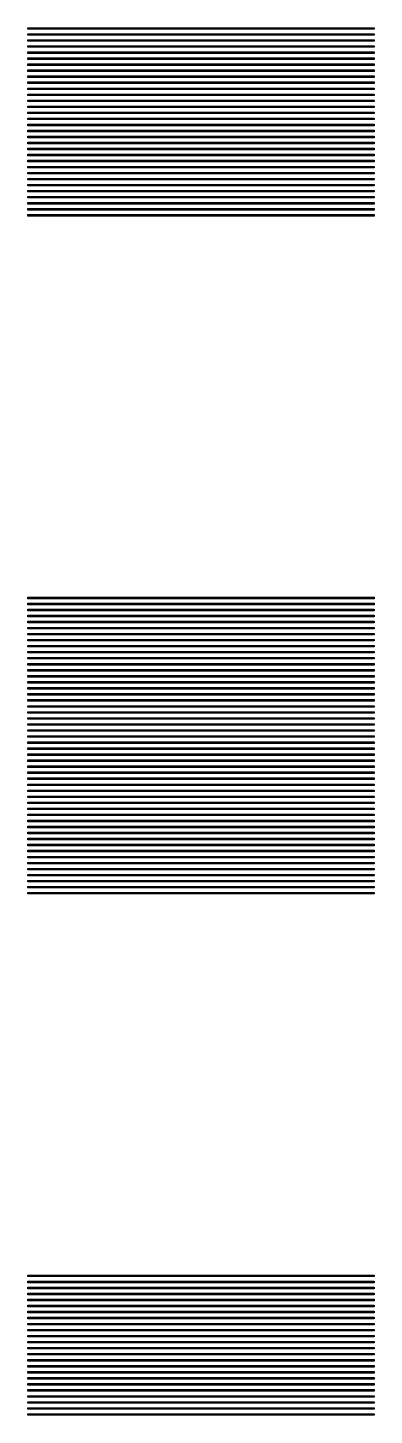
# Model space of a CAD drawing. Extents: x 40 to 187, y -3 to 150.
# Drawn here: x 95.46 to 97.81, y 25.37 to 34.78 of the extents above; entities that cross this region are included whole.
import ezdxf

# ---------------------------------------------------------------- set-up
doc = ezdxf.new("R2010")
doc.units = 0

msp = doc.modelspace()

# ---------------------------------------------------------------- linework, layer by layer
for p, q in [((95.4597, 34.7735), (95.4597, 34.7837)), ((95.4597, 34.7837), (97.8117, 34.7837)), ((97.8117, 34.7735), (95.4597, 34.7735)), ((97.8117, 34.7837), (97.8117, 34.7735)), ((95.4597, 34.7326), (95.4597, 34.7428)), ((95.4597, 34.7428), (97.8117, 34.7428)), ((97.8117, 34.7326), (95.4597, 34.7326)), ((95.4597, 34.6917), (95.4597, 34.7019)), ((95.4597, 34.7019), (97.8117, 34.7019)), ((97.8117, 34.6917), (95.4597, 34.6917)), ((95.4597, 34.6508), (95.4597, 34.661)), ((95.4597, 34.661), (97.8117, 34.661)), ((97.8117, 34.7428), (97.8117, 34.7326)), ((97.8117, 34.7019), (97.8117, 34.6917)), ((97.8117, 34.661), (97.8117, 34.6508)), ((97.8117, 34.6508), (95.4597, 34.6508)), ((95.4597, 34.6099), (95.4597, 34.6201)), ((95.4597, 34.6201), (97.8117, 34.6201)), ((97.8117, 34.6099), (95.4597, 34.6099)), ((95.4597, 34.569), (95.4597, 34.5792)), ((95.4597, 34.5792), (97.8117, 34.5792)), ((97.8117, 34.569), (95.4597, 34.569)), ((97.8117, 34.6201), (97.8117, 34.6099)), ((97.8117, 34.5792), (97.8117, 34.569)), ((95.4597, 34.5281), (95.4597, 34.5383)), ((95.4597, 34.5383), (97.8117, 34.5383)), ((97.8117, 34.5281), (95.4597, 34.5281)), ((95.4597, 34.4872), (95.4597, 34.4974)), ((95.4597, 34.4974), (97.8117, 34.4974)), ((97.8117, 34.4872), (95.4597, 34.4872)), ((97.8117, 34.5383), (97.8117, 34.5281)), ((97.8117, 34.4974), (97.8117, 34.4872)), ((95.4597, 34.4463), (95.4597, 34.4565)), ((95.4597, 34.4565), (97.8117, 34.4565)), ((97.8117, 34.4463), (95.4597, 34.4463)), ((95.4597, 34.4054), (95.4597, 34.4156)), ((95.4597, 34.4156), (97.8117, 34.4156)), ((97.8117, 34.4054), (95.4597, 34.4054)), ((97.8117, 34.4565), (97.8117, 34.4463)), ((97.8117, 34.4156), (97.8117, 34.4054)), ((95.4597, 34.3645), (95.4597, 34.3747)), ((95.4597, 34.3747), (97.8117, 34.3747)), ((97.8117, 34.3645), (95.4597, 34.3645)), ((95.4597, 34.3236), (95.4597, 34.3338)), ((95.4597, 34.3338), (97.8117, 34.3338)), ((97.8117, 34.3236), (95.4597, 34.3236)), ((95.4597, 34.2827), (95.4597, 34.2929)), ((95.4597, 34.2929), (97.8117, 34.2929)), ((97.8117, 34.2827), (95.4597, 34.2827)), ((97.8117, 34.3747), (97.8117, 34.3645)), ((97.8117, 34.3338), (97.8117, 34.3236)), ((97.8117, 34.2929), (97.8117, 34.2827)), ((95.4597, 34.2418), (95.4597, 34.252)), ((95.4597, 34.252), (97.8117, 34.252)), ((97.8117, 34.2418), (95.4597, 34.2418)), ((95.4597, 34.2009), (95.4597, 34.2111)), ((95.4597, 34.2111), (97.8117, 34.2111)), ((97.8117, 34.2009), (95.4597, 34.2009)), ((97.8117, 34.252), (97.8117, 34.2418)), ((97.8117, 34.2111), (97.8117, 34.2009)), ((95.4597, 34.16), (95.4597, 34.1702)), ((95.4597, 34.1702), (97.8117, 34.1702)), ((97.8117, 34.16), (95.4597, 34.16)), ((95.4597, 34.119), (95.4597, 34.1293)), ((95.4597, 34.1293), (97.8117, 34.1293)), ((97.8117, 34.119), (95.4597, 34.119)), ((97.8117, 34.1702), (97.8117, 34.16)), ((97.8117, 34.1293), (97.8117, 34.119)), ((95.4597, 34.0782), (95.4597, 34.0884)), ((95.4597, 34.0884), (97.8117, 34.0884)), ((97.8117, 34.0782), (95.4597, 34.0782)), ((95.4597, 34.0372), (95.4597, 34.0475)), ((95.4597, 34.0475), (97.8117, 34.0475)), ((97.8117, 34.0372), (95.4597, 34.0372)), ((95.4597, 33.9963), (95.4597, 34.0066)), ((95.4597, 34.0066), (97.8117, 34.0066)), ((97.8117, 34.0884), (97.8117, 34.0782)), ((97.8117, 34.0475), (97.8117, 34.0372)), ((97.8117, 34.0066), (97.8117, 33.9963)), ((97.8117, 33.9963), (95.4597, 33.9963)), ((95.4597, 33.9554), (95.4597, 33.9657)), ((95.4597, 33.9657), (97.8117, 33.9657)), ((97.8117, 33.9554), (95.4597, 33.9554)), ((95.4597, 33.9145), (95.4597, 33.9247)), ((95.4597, 33.9247), (97.8117, 33.9247)), ((97.8117, 33.9145), (95.4597, 33.9145)), ((97.8117, 33.9657), (97.8117, 33.9554)), ((97.8117, 33.9247), (97.8117, 33.9145)), ((95.4597, 33.8736), (95.4597, 33.8839)), ((95.4597, 33.8839), (97.8117, 33.8839)), ((97.8117, 33.8736), (95.4597, 33.8736)), ((95.4597, 33.8327), (95.4597, 33.8429)), ((95.4597, 33.8429), (97.8117, 33.8429)), ((97.8117, 33.8327), (95.4597, 33.8327)), ((97.8117, 33.8839), (97.8117, 33.8736)), ((97.8117, 33.8429), (97.8117, 33.8327)), ((95.4597, 33.7918), (95.4597, 33.802)), ((95.4597, 33.802), (97.8117, 33.802)), ((97.8117, 33.7918), (95.4597, 33.7918)), ((95.4597, 33.7509), (95.4597, 33.7611)), ((95.4597, 33.7611), (97.8117, 33.7611)), ((97.8117, 33.7509), (95.4597, 33.7509)), ((95.4597, 33.71), (95.4597, 33.7202)), ((95.4597, 33.7202), (97.8117, 33.7202)), ((97.8117, 33.802), (97.8117, 33.7918)), ((97.8117, 33.7611), (97.8117, 33.7509)), ((97.8117, 33.7202), (97.8117, 33.71)), ((97.8117, 33.71), (95.4597, 33.71)), ((95.4597, 33.6691), (95.4597, 33.6793)), ((95.4597, 33.6793), (97.8117, 33.6793)), ((97.8117, 33.6691), (95.4597, 33.6691)), ((95.4597, 33.6282), (95.4597, 33.6384)), ((95.4597, 33.6384), (97.8117, 33.6384)), ((97.8117, 33.6282), (95.4597, 33.6282)), ((97.8117, 33.6793), (97.8117, 33.6691)), ((97.8117, 33.6384), (97.8117, 33.6282)), ((95.4597, 33.5873), (95.4597, 33.5975)), ((95.4597, 33.5975), (97.8117, 33.5975)), ((97.8117, 33.5873), (95.4597, 33.5873)), ((95.4597, 33.5464), (95.4597, 33.5566)), ((95.4597, 33.5566), (97.8117, 33.5566)), ((97.8117, 33.5464), (95.4597, 33.5464)), ((97.8117, 33.5975), (97.8117, 33.5873)), ((97.8117, 33.5566), (97.8117, 33.5464)), ((95.4597, 33.5055), (95.4597, 33.5157)), ((95.4597, 33.5157), (97.8117, 33.5157)), ((97.8117, 33.5055), (95.4597, 33.5055)), ((97.8117, 33.5157), (97.8117, 33.5055)), ((95.4597, 30.9081), (95.4597, 30.9183)), ((95.4597, 30.9183), (97.8117, 30.9183)), ((97.8117, 30.9081), (95.4597, 30.9081)), ((97.8117, 30.9183), (97.8117, 30.9081)), ((95.4597, 30.8672), (95.4597, 30.8774)), ((95.4597, 30.8774), (97.8117, 30.8774)), ((97.8117, 30.8672), (95.4597, 30.8672)), ((95.4597, 30.8263), (95.4597, 30.8365)), ((95.4597, 30.8365), (97.8117, 30.8365)), ((97.8117, 30.8263), (95.4597, 30.8263)), ((97.8117, 30.8774), (97.8117, 30.8672)), ((97.8117, 30.8365), (97.8117, 30.8263)), ((95.4597, 30.7854), (95.4597, 30.7956)), ((95.4597, 30.7956), (97.8117, 30.7956)), ((97.8117, 30.7854), (95.4597, 30.7854)), ((95.4597, 30.7444), (95.4597, 30.7547)), ((95.4597, 30.7547), (97.8117, 30.7547)), ((97.8117, 30.7444), (95.4597, 30.7444)), ((95.4597, 30.7036), (95.4597, 30.7138)), ((95.4597, 30.7138), (97.8117, 30.7138)), ((97.8117, 30.7036), (95.4597, 30.7036)), ((97.8117, 30.7956), (97.8117, 30.7854)), ((97.8117, 30.7547), (97.8117, 30.7444)), ((97.8117, 30.7138), (97.8117, 30.7036)), ((95.4597, 30.6626), (95.4597, 30.6729)), ((95.4597, 30.6729), (97.8117, 30.6729)), ((97.8117, 30.6626), (95.4597, 30.6626)), ((95.4597, 30.6217), (95.4597, 30.632)), ((95.4597, 30.632), (97.8117, 30.632)), ((97.8117, 30.6217), (95.4597, 30.6217)), ((97.8117, 30.6729), (97.8117, 30.6626)), ((97.8117, 30.632), (97.8117, 30.6217)), ((95.4597, 30.5808), (95.4597, 30.5911)), ((95.4597, 30.5911), (97.8117, 30.5911)), ((97.8117, 30.5808), (95.4597, 30.5808)), ((95.4597, 30.5399), (95.4597, 30.5502)), ((95.4597, 30.5502), (97.8117, 30.5502)), ((97.8117, 30.5399), (95.4597, 30.5399)), ((97.8117, 30.5911), (97.8117, 30.5808)), ((97.8117, 30.5502), (97.8117, 30.5399)), ((95.4597, 30.499), (95.4597, 30.5093)), ((95.4597, 30.5093), (97.8117, 30.5093)), ((97.8117, 30.499), (95.4597, 30.499)), ((95.4597, 30.4581), (95.4597, 30.4684)), ((95.4597, 30.4684), (97.8117, 30.4684)), ((97.8117, 30.4581), (95.4597, 30.4581)), ((95.4597, 30.4172), (95.4597, 30.4274)), ((95.4597, 30.4274), (97.8117, 30.4274)), ((97.8117, 30.5093), (97.8117, 30.499)), ((97.8117, 30.4684), (97.8117, 30.4581)), ((97.8117, 30.4274), (97.8117, 30.4172)), ((97.8117, 30.4172), (95.4597, 30.4172)), ((95.4597, 30.3763), (95.4597, 30.3866)), ((95.4597, 30.3866), (97.8117, 30.3866)), ((97.8117, 30.3763), (95.4597, 30.3763)), ((95.4597, 30.3354), (95.4597, 30.3456)), ((95.4597, 30.3456), (97.8117, 30.3456)), ((97.8117, 30.3354), (95.4597, 30.3354)), ((97.8117, 30.3866), (97.8117, 30.3763)), ((97.8117, 30.3456), (97.8117, 30.3354)), ((95.4597, 30.2945), (95.4597, 30.3047)), ((95.4597, 30.3047), (97.8117, 30.3047)), ((97.8117, 30.2945), (95.4597, 30.2945)), ((95.4597, 30.2536), (95.4597, 30.2638)), ((95.4597, 30.2638), (97.8117, 30.2638)), ((97.8117, 30.2536), (95.4597, 30.2536)), ((97.8117, 30.3047), (97.8117, 30.2945)), ((97.8117, 30.2638), (97.8117, 30.2536)), ((95.4597, 30.2127), (95.4597, 30.2229)), ((95.4597, 30.2229), (97.8117, 30.2229)), ((97.8117, 30.2127), (95.4597, 30.2127)), ((95.4597, 30.1718), (95.4597, 30.182)), ((95.4597, 30.182), (97.8117, 30.182)), ((97.8117, 30.1718), (95.4597, 30.1718)), ((95.4597, 30.1309), (95.4597, 30.1411)), ((95.4597, 30.1411), (97.8117, 30.1411)), ((97.8117, 30.2229), (97.8117, 30.2127)), ((97.8117, 30.182), (97.8117, 30.1718)), ((97.8117, 30.1411), (97.8117, 30.1309)), ((97.8117, 30.1309), (95.4597, 30.1309)), ((95.4597, 30.09), (95.4597, 30.1002)), ((95.4597, 30.1002), (97.8117, 30.1002)), ((97.8117, 30.09), (95.4597, 30.09)), ((95.4597, 30.0491), (95.4597, 30.0593)), ((95.4597, 30.0593), (97.8117, 30.0593)), ((97.8117, 30.0491), (95.4597, 30.0491)), ((97.8117, 30.1002), (97.8117, 30.09)), ((97.8117, 30.0593), (97.8117, 30.0491)), ((95.4597, 30.0082), (95.4597, 30.0184)), ((95.4597, 30.0184), (97.8117, 30.0184)), ((97.8117, 30.0082), (95.4597, 30.0082)), ((95.4597, 29.9673), (95.4597, 29.9775)), ((95.4597, 29.9775), (97.8117, 29.9775)), ((97.8117, 29.9673), (95.4597, 29.9673)), ((97.8117, 30.0184), (97.8117, 30.0082)), ((97.8117, 29.9775), (97.8117, 29.9673)), ((95.4597, 29.9264), (95.4597, 29.9366)), ((95.4597, 29.9366), (97.8117, 29.9366)), ((97.8117, 29.9264), (95.4597, 29.9264)), ((95.4597, 29.8855), (95.4597, 29.8957)), ((95.4597, 29.8957), (97.8117, 29.8957)), ((97.8117, 29.8855), (95.4597, 29.8855)), ((97.8117, 29.9366), (97.8117, 29.9264)), ((97.8117, 29.8957), (97.8117, 29.8855)), ((95.4597, 29.8446), (95.4597, 29.8548)), ((95.4597, 29.8548), (97.8117, 29.8548)), ((97.8117, 29.8446), (95.4597, 29.8446)), ((95.4597, 29.8037), (95.4597, 29.8139)), ((95.4597, 29.8139), (97.8117, 29.8139)), ((97.8117, 29.8037), (95.4597, 29.8037)), ((95.4597, 29.7628), (95.4597, 29.773)), ((95.4597, 29.773), (97.8117, 29.773)), ((97.8117, 29.7628), (95.4597, 29.7628)), ((97.8117, 29.8548), (97.8117, 29.8446)), ((97.8117, 29.8139), (97.8117, 29.8037)), ((97.8117, 29.773), (97.8117, 29.7628)), ((95.4597, 29.7219), (95.4597, 29.7321)), ((95.4597, 29.7321), (97.8117, 29.7321)), ((97.8117, 29.7219), (95.4597, 29.7219)), ((95.4597, 29.681), (95.4597, 29.6912)), ((95.4597, 29.6912), (97.8117, 29.6912)), ((97.8117, 29.681), (95.4597, 29.681)), ((97.8117, 29.7321), (97.8117, 29.7219)), ((97.8117, 29.6912), (97.8117, 29.681)), ((95.4597, 29.6401), (95.4597, 29.6503)), ((95.4597, 29.6503), (97.8117, 29.6503)), ((97.8117, 29.6401), (95.4597, 29.6401)), ((95.4597, 29.5992), (95.4597, 29.6094)), ((95.4597, 29.6094), (97.8117, 29.6094)), ((97.8117, 29.5992), (95.4597, 29.5992)), ((97.8117, 29.6503), (97.8117, 29.6401)), ((97.8117, 29.6094), (97.8117, 29.5992)), ((95.4597, 29.5583), (95.4597, 29.5685)), ((95.4597, 29.5685), (97.8117, 29.5685)), ((97.8117, 29.5583), (95.4597, 29.5583)), ((95.4597, 29.5173), (95.4597, 29.5276)), ((95.4597, 29.5276), (97.8117, 29.5276)), ((97.8117, 29.5173), (95.4597, 29.5173)), ((95.4597, 29.4765), (95.4597, 29.4867)), ((95.4597, 29.4867), (97.8117, 29.4867)), ((97.8117, 29.5685), (97.8117, 29.5583)), ((97.8117, 29.5276), (97.8117, 29.5173)), ((97.8117, 29.4867), (97.8117, 29.4765)), ((97.8117, 29.4765), (95.4597, 29.4765)), ((95.4597, 29.4355), (95.4597, 29.4458)), ((95.4597, 29.4458), (97.8117, 29.4458)), ((97.8117, 29.4355), (95.4597, 29.4355)), ((95.4597, 29.3946), (95.4597, 29.4049)), ((95.4597, 29.4049), (97.8117, 29.4049)), ((97.8117, 29.3946), (95.4597, 29.3946)), ((97.8117, 29.4458), (97.8117, 29.4355)), ((97.8117, 29.4049), (97.8117, 29.3946)), ((95.4597, 29.3537), (95.4597, 29.364)), ((95.4597, 29.364), (97.8117, 29.364)), ((97.8117, 29.3537), (95.4597, 29.3537)), ((95.4597, 29.3128), (95.4597, 29.323)), ((95.4597, 29.323), (97.8117, 29.323)), ((97.8117, 29.3128), (95.4597, 29.3128)), ((97.8117, 29.364), (97.8117, 29.3537)), ((97.8117, 29.323), (97.8117, 29.3128)), ((95.4597, 29.2719), (95.4597, 29.2822)), ((95.4597, 29.2822), (97.8117, 29.2822)), ((97.8117, 29.2719), (95.4597, 29.2719)), ((95.4597, 29.231), (95.4597, 29.2412)), ((95.4597, 29.2412), (97.8117, 29.2412)), ((97.8117, 29.231), (95.4597, 29.231)), ((95.4597, 29.1901), (95.4597, 29.2003)), ((95.4597, 29.2003), (97.8117, 29.2003)), ((97.8117, 29.2822), (97.8117, 29.2719)), ((97.8117, 29.2412), (97.8117, 29.231)), ((97.8117, 29.2003), (97.8117, 29.1901)), ((97.8117, 29.1901), (95.4597, 29.1901)), ((95.4597, 29.1492), (95.4597, 29.1594)), ((95.4597, 29.1594), (97.8117, 29.1594)), ((97.8117, 29.1492), (95.4597, 29.1492)), ((95.4597, 29.1083), (95.4597, 29.1185)), ((95.4597, 29.1185), (97.8117, 29.1185)), ((97.8117, 29.1083), (95.4597, 29.1083)), ((97.8117, 29.1594), (97.8117, 29.1492)), ((97.8117, 29.1185), (97.8117, 29.1083)), ((95.4597, 29.0674), (95.4597, 29.0776)), ((95.4597, 29.0776), (97.8117, 29.0776)), ((97.8117, 29.0674), (95.4597, 29.0674)), ((95.4597, 29.0265), (95.4597, 29.0367)), ((95.4597, 29.0367), (97.8117, 29.0367)), ((97.8117, 29.0265), (95.4597, 29.0265)), ((97.8117, 29.0776), (97.8117, 29.0674)), ((97.8117, 29.0367), (97.8117, 29.0265)), ((95.4597, 28.9856), (95.4597, 28.9958)), ((95.4597, 28.9958), (97.8117, 28.9958)), ((97.8117, 28.9856), (95.4597, 28.9856)), ((95.4597, 28.9447), (95.4597, 28.9549)), ((95.4597, 28.9549), (97.8117, 28.9549)), ((97.8117, 28.9447), (95.4597, 28.9447)), ((95.4597, 28.9038), (95.4597, 28.914)), ((95.4597, 28.914), (97.8117, 28.914)), ((97.8117, 28.9958), (97.8117, 28.9856)), ((97.8117, 28.9549), (97.8117, 28.9447)), ((97.8117, 28.914), (97.8117, 28.9038)), ((97.8117, 28.9038), (95.4597, 28.9038)), ((95.4597, 26.3064), (95.4597, 26.3166)), ((95.4597, 26.3166), (97.8117, 26.3166)), ((97.8117, 26.3064), (95.4597, 26.3064)), ((97.8117, 26.3166), (97.8117, 26.3064)), ((95.4597, 26.2655), (95.4597, 26.2757)), ((95.4597, 26.2757), (97.8117, 26.2757)), ((97.8117, 26.2655), (95.4597, 26.2655)), ((95.4597, 26.2246), (95.4597, 26.2348)), ((95.4597, 26.2348), (97.8117, 26.2348)), ((97.8117, 26.2246), (95.4597, 26.2246)), ((95.4597, 26.1837), (95.4597, 26.1939)), ((95.4597, 26.1939), (97.8117, 26.1939)), ((97.8117, 26.1837), (95.4597, 26.1837)), ((97.8117, 26.2757), (97.8117, 26.2655)), ((97.8117, 26.2348), (97.8117, 26.2246)), ((97.8117, 26.1939), (97.8117, 26.1837)), ((95.4597, 26.1427), (95.4597, 26.153)), ((95.4597, 26.153), (97.8117, 26.153)), ((97.8117, 26.1427), (95.4597, 26.1427)), ((95.4597, 26.1019), (95.4597, 26.1121)), ((95.4597, 26.1121), (97.8117, 26.1121)), ((97.8117, 26.1019), (95.4597, 26.1019)), ((97.8117, 26.153), (97.8117, 26.1427)), ((97.8117, 26.1121), (97.8117, 26.1019)), ((95.4597, 26.0609), (95.4597, 26.0712)), ((95.4597, 26.0712), (97.8117, 26.0712)), ((97.8117, 26.0609), (95.4597, 26.0609)), ((95.4597, 26.02), (95.4597, 26.0303)), ((95.4597, 26.0303), (97.8117, 26.0303)), ((97.8117, 26.02), (95.4597, 26.02)), ((97.8117, 26.0712), (97.8117, 26.0609)), ((97.8117, 26.0303), (97.8117, 26.02)), ((95.4597, 25.9791), (95.4597, 25.9894)), ((95.4597, 25.9894), (97.8117, 25.9894)), ((97.8117, 25.9791), (95.4597, 25.9791)), ((95.4597, 25.9382), (95.4597, 25.9485)), ((95.4597, 25.9485), (97.8117, 25.9485)), ((97.8117, 25.9382), (95.4597, 25.9382)), ((95.4597, 25.8973), (95.4597, 25.9076)), ((95.4597, 25.9076), (97.8117, 25.9076)), ((97.8117, 25.9894), (97.8117, 25.9791)), ((97.8117, 25.9485), (97.8117, 25.9382)), ((97.8117, 25.9076), (97.8117, 25.8973)), ((97.8117, 25.8973), (95.4597, 25.8973)), ((95.4597, 25.8564), (95.4597, 25.8667)), ((95.4597, 25.8667), (97.8117, 25.8667)), ((97.8117, 25.8564), (95.4597, 25.8564)), ((95.4597, 25.8155), (95.4597, 25.8257)), ((95.4597, 25.8257), (97.8117, 25.8257)), ((97.8117, 25.8155), (95.4597, 25.8155)), ((97.8117, 25.8667), (97.8117, 25.8564)), ((97.8117, 25.8257), (97.8117, 25.8155)), ((95.4597, 25.7746), (95.4597, 25.7849)), ((95.4597, 25.7849), (97.8117, 25.7849)), ((97.8117, 25.7746), (95.4597, 25.7746)), ((95.4597, 25.7337), (95.4597, 25.7439)), ((95.4597, 25.7439), (97.8117, 25.7439)), ((97.8117, 25.7337), (95.4597, 25.7337)), ((97.8117, 25.7849), (97.8117, 25.7746)), ((97.8117, 25.7439), (97.8117, 25.7337)), ((95.4597, 25.6928), (95.4597, 25.703)), ((95.4597, 25.703), (97.8117, 25.703)), ((97.8117, 25.6928), (95.4597, 25.6928)), ((95.4597, 25.6519), (95.4597, 25.6621)), ((95.4597, 25.6621), (97.8117, 25.6621)), ((97.8117, 25.6519), (95.4597, 25.6519)), ((95.4597, 25.611), (95.4597, 25.6212)), ((95.4597, 25.6212), (97.8117, 25.6212)), ((97.8117, 25.703), (97.8117, 25.6928)), ((97.8117, 25.6621), (97.8117, 25.6519)), ((97.8117, 25.6212), (97.8117, 25.611)), ((97.8117, 25.611), (95.4597, 25.611)), ((95.4597, 25.5701), (95.4597, 25.5803)), ((95.4597, 25.5803), (97.8117, 25.5803)), ((97.8117, 25.5701), (95.4597, 25.5701)), ((95.4597, 25.5292), (95.4597, 25.5394)), ((95.4597, 25.5394), (97.8117, 25.5394)), ((97.8117, 25.5292), (95.4597, 25.5292)), ((97.8117, 25.5803), (97.8117, 25.5701)), ((97.8117, 25.5394), (97.8117, 25.5292)), ((95.4597, 25.4883), (95.4597, 25.4985)), ((95.4597, 25.4985), (97.8117, 25.4985)), ((97.8117, 25.4883), (95.4597, 25.4883)), ((95.4597, 25.4474), (95.4597, 25.4576)), ((95.4597, 25.4576), (97.8117, 25.4576)), ((97.8117, 25.4474), (95.4597, 25.4474)), ((97.8117, 25.4985), (97.8117, 25.4883)), ((97.8117, 25.4576), (97.8117, 25.4474)), ((95.4597, 25.4065), (95.4597, 25.4167)), ((95.4597, 25.4167), (97.8117, 25.4167)), ((97.8117, 25.4065), (95.4597, 25.4065)), ((95.4597, 25.3656), (95.4597, 25.3758)), ((95.4597, 25.3758), (97.8117, 25.3758)), ((97.8117, 25.3656), (95.4597, 25.3656)), ((97.8117, 25.4167), (97.8117, 25.4065)), ((97.8117, 25.3758), (97.8117, 25.3656))]:
    msp.add_line(p, q)

doc.saveas('drawing.dxf')
